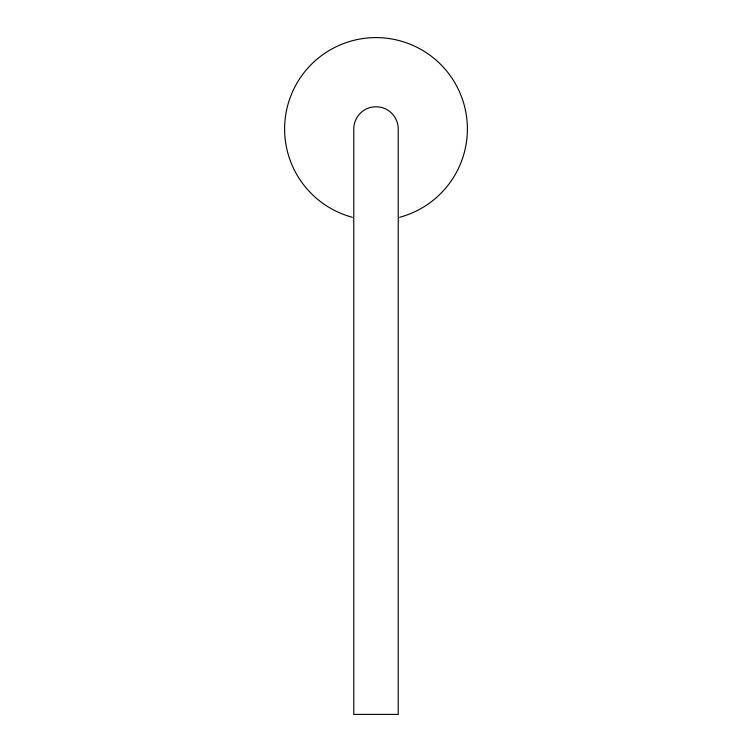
<?xml version="1.0" encoding="UTF-8"?>
<svg xmlns="http://www.w3.org/2000/svg" width="752" height="752" viewBox="0 0 752 752"><rect width="100%" height="100%" fill="white"/><g stroke="black" fill="none" stroke-linecap="round" stroke-linejoin="round"><path stroke-width="1.13" d="M398.231 129.748L398.231 714.4L353.769 714.4L353.769 129.748M352.35 217.272A91.396 91.396 0 0 1 301.138 76.572A91.396 91.396 0 0 1 450.862 76.572A91.396 91.396 0 0 1 399.65 217.272M353.769 128.996A22.231 22.231 0 0 1 376 106.765A22.231 22.231 0 0 1 398.231 128.996"/></g></svg>
